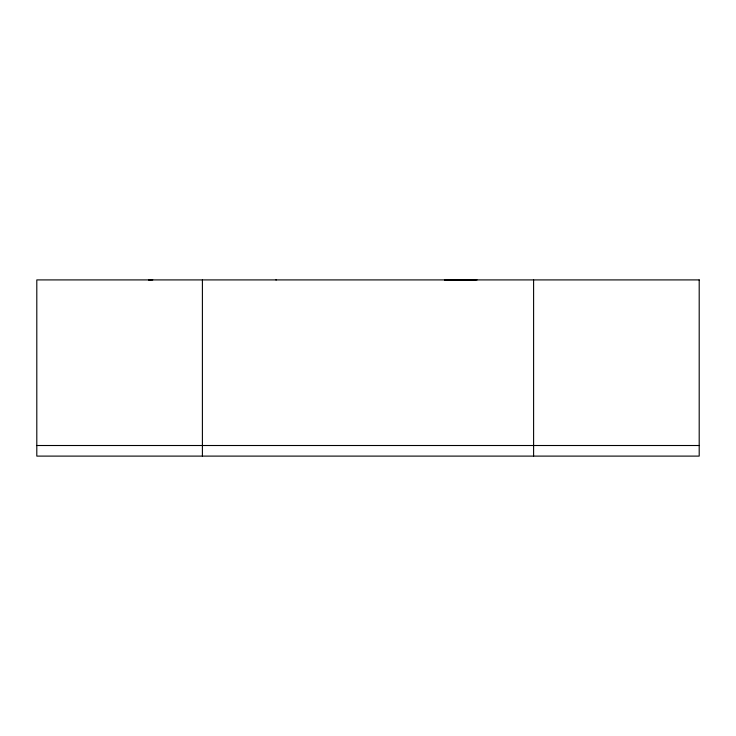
<?xml version="1.0" encoding="UTF-8"?>
<svg xmlns="http://www.w3.org/2000/svg" width="736" height="736" viewBox="0 0 736 736"><rect width="100%" height="100%" fill="white"/><g stroke="black" fill="none" stroke-linecap="round" stroke-linejoin="round"><path stroke-width="1.1" d="M148.562 280.076L149.233 279.91M149.61 280.03L152.766 279.91M275.899 279.91L276.359 279.892M444.967 279.984L475.364 279.956L444.461 279.91L477.038 279.91M36.8 445.51L699.2 445.51M533.6 279.91L533.6 456.108M202.4 279.91L202.4 456.108M699.2 279.91L36.8 279.91L36.8 456.108L699.2 456.108L699.2 279.91"/></g></svg>
